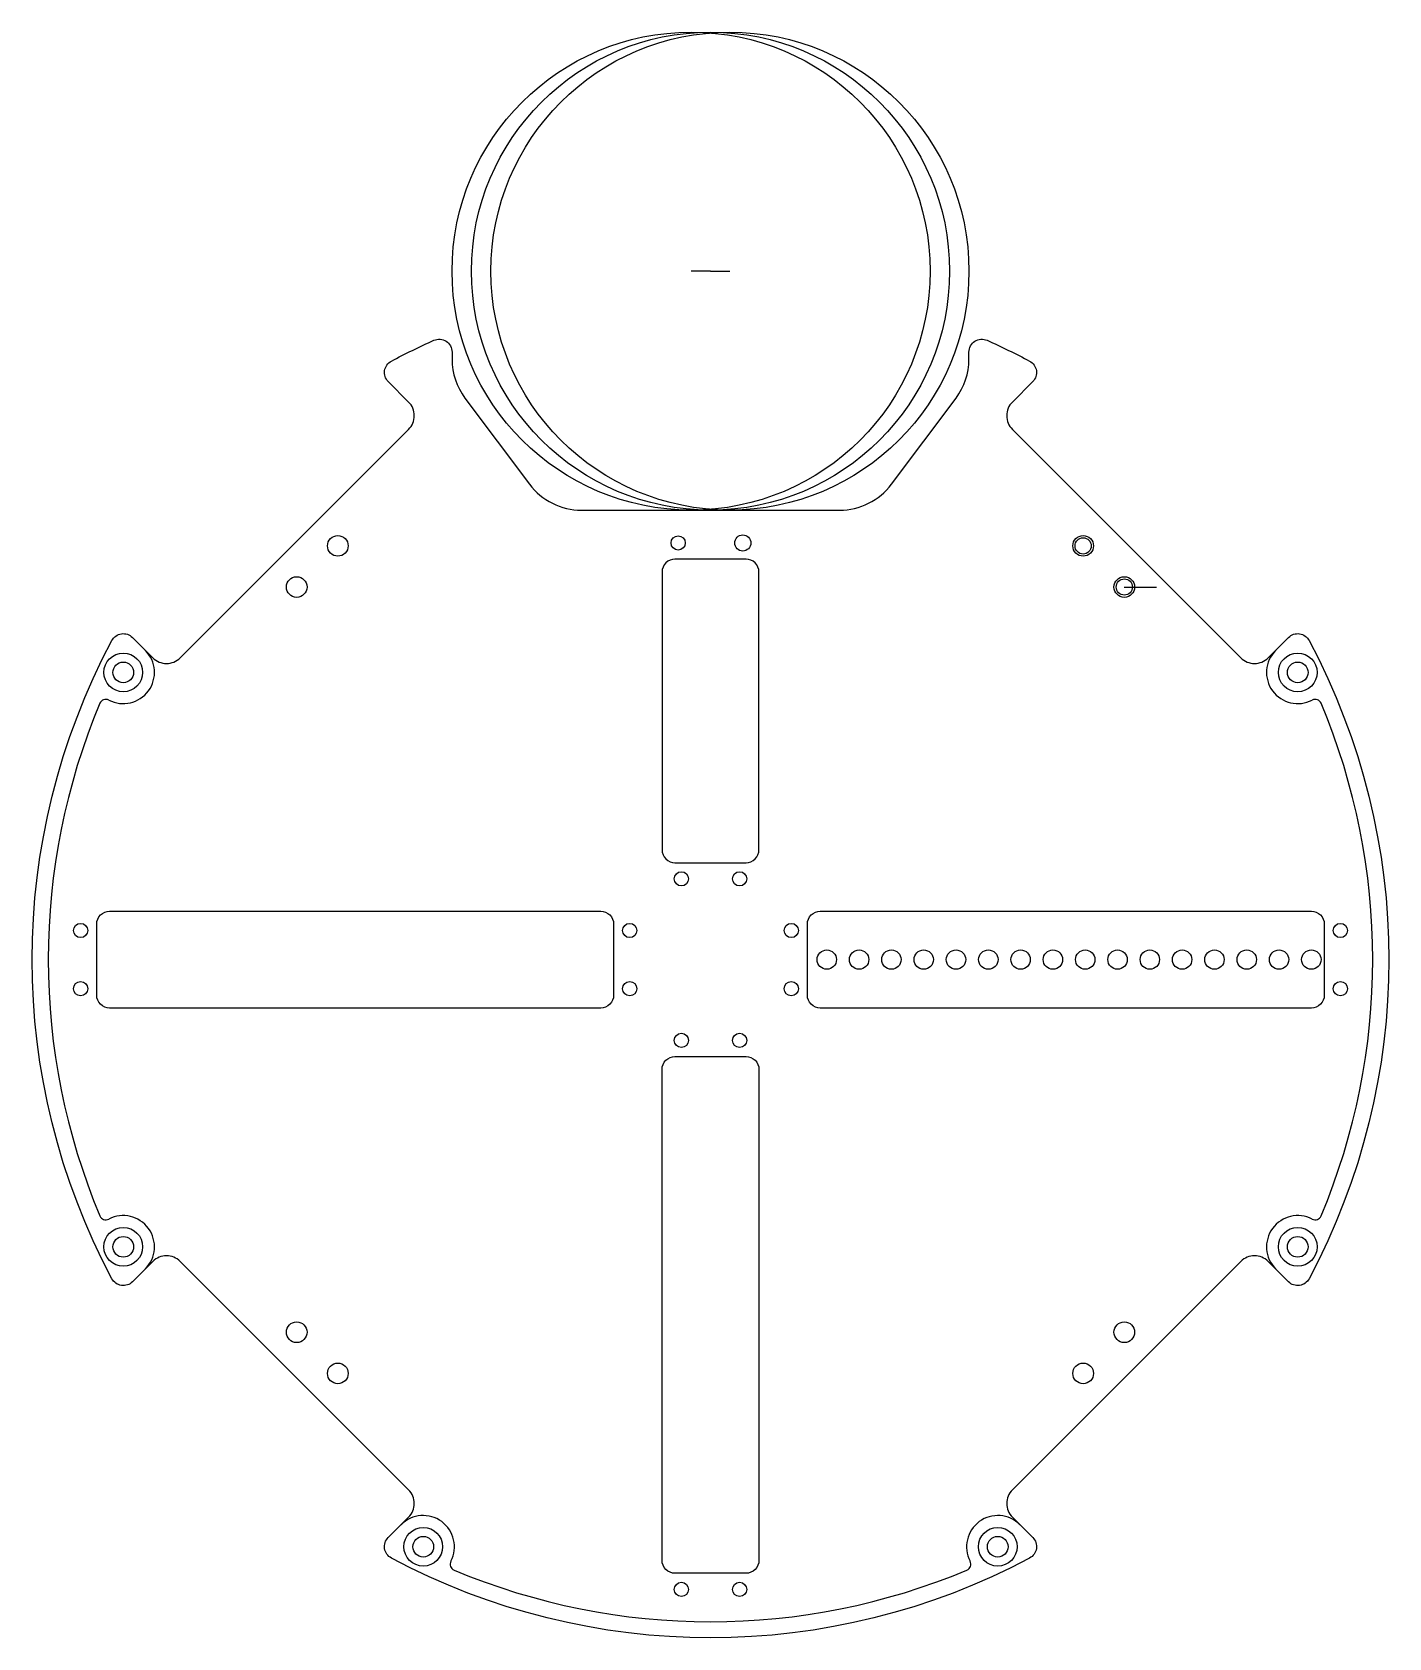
# Model space of a CAD drawing. Header units: millimetres. Extents: x -105 to 105, y -105 to 144.
import ezdxf

# ---------------------------------------------------------------- set-up
doc = ezdxf.new("R2010")
doc.units = ezdxf.units.MM
doc.layers.get('0').update_dxf_attribs({"linetype": 'CONTINUOUS'})

msp = doc.modelspace()

# ---------------------------------------------------------------- linework, layer by layer
for p, q in [((0, 106.58), (-3, 106.58)), ((0, 106.58), (3, 106.58)), ((64.05, 57.68), (69.05, 57.68))]:
    msp.add_line(p, q)
for points in [[(49.88, 89.47), (46.72, 86.32, 0.414214), (46.72, 82.08), (82.08, 46.72, 0.414214), (86.32, 46.72), (89.47, 49.88, -0.503678), (92.65, 49.4, -0.249944), (92.65, -49.4, -0.503678), (89.47, -49.88), (86.32, -46.72, 0.414214), (82.08, -46.72), (46.72, -82.08, 0.414214), (46.72, -86.32), (49.88, -89.47, -0.503678), (49.4, -92.65, -0.249944), (-49.4, -92.65, -0.503678), (-49.88, -89.47), (-46.72, -86.32, 0.414214), (-46.72, -82.08), (-82.08, -46.72, 0.414214), (-86.32, -46.72), (-89.47, -49.88, -0.503678), (-92.65, -49.4, -0.249944), (-92.65, 49.4, -0.503678), (-89.47, 49.88), (-86.32, 46.72, 0.414214), (-82.08, 46.72), (-46.72, 82.08, 0.414214), (-46.72, 86.32), (-49.88, 89.47, -0.503678), (-49.4, 92.65, -0.017463), (-42.82, 95.87, -0.543321), (-40, 94.05), (-40, 92.92, 0.162278), (-38, 86.92), (-28, 73.58, 0.236068), (-20, 69.58), (20, 69.58, 0.236068), (28, 73.58), (38, 86.92, 0.162278), (40, 92.92), (40, 94.05, -0.543321), (42.82, 95.87, -0.017463), (49.4, 92.65, -0.503678)], [(-5.5, 15), (5.5, 15, 0.414214), (7.5, 17), (7.5, 60, 0.414214), (5.5, 62), (-5.5, 62, 0.414214), (-7.5, 60), (-7.5, 17, 0.414214)], [(-95, -5.5), (-95, 5.5, -0.414214), (-93, 7.5), (-17, 7.5, -0.414214), (-15, 5.5), (-15, -5.5, -0.414214), (-17, -7.5), (-93, -7.5, -0.414214)], [(95, 5.5), (95, -5.5, -0.414214), (93, -7.5), (17, -7.5, -0.414214), (15, -5.5), (15, 5.5, -0.414214), (17, 7.5), (93, 7.5, -0.414214)], [(5.5, -95), (-5.5, -95, -0.414214), (-7.5, -93), (-7.5, -17, -0.414214), (-5.5, -15), (5.5, -15, -0.414214), (7.5, -17), (7.5, -93, -0.414214)]]:
    msp.add_lwpolyline(points, format="xyb", close=True)
for centre, radius in [((-3, 106.58), 37), ((0, 106.58), 37), ((3, 106.58), 37), ((-57.68, 64.05), 1.6), ((-5, 64.5), 1.1), ((5, 64.5), 1.25), ((57.68, 64.05), 1.6), ((57.68, 64.05), 1.26), ((-64.05, 57.68), 1.6), ((64.05, 57.68), 1.6), ((64.05, 57.68), 1.26), ((-90.89, 44.46), 3), ((-90.89, 44.46), 3), ((90.89, 44.46), 3), ((-90.89, 44.46), 1.6), ((-90.89, 44.46), 1.6), ((90.89, 44.46), 1.6), ((-4.5, 12.5), 1.1), ((4.5, 12.5), 1.1), ((-97.5, 4.5), 1.1), ((-12.5, 4.5), 1.1), ((12.5, 4.5), 1.1), ((97.5, 4.5), 1.1), ((18, 0), 1.5), ((23, 0), 1.5), ((28, 0), 1.5), ((33, 0), 1.5), ((38, 0), 1.5), ((43, 0), 1.5), ((48, 0), 1.5), ((53, 0), 1.5), ((58, 0), 1.5), ((63, 0), 1.5), ((68, 0), 1.5), ((73, 0), 1.5), ((78, 0), 1.5), ((83, 0), 1.5), ((88, 0), 1.5), ((93, 0), 1.5), ((-97.5, -4.5), 1.1), ((-12.5, -4.5), 1.1), ((12.5, -4.5), 1.1), ((97.5, -4.5), 1.1), ((-4.5, -12.5), 1.1), ((4.5, -12.5), 1.1), ((-90.89, -44.46), 3), ((90.89, -44.46), 3), ((-90.89, -44.46), 1.6), ((90.89, -44.46), 1.6), ((-64.05, -57.68), 1.6), ((64.05, -57.68), 1.6), ((-57.68, -64.05), 1.6), ((57.68, -64.05), 1.6), ((-44.46, -90.89), 3), ((-44.46, -90.89), 3), ((-44.46, -90.89), 1.6), ((-44.46, -90.89), 1.6), ((44.46, -90.89), 3), ((44.46, -90.89), 1.6), ((-4.5, -97.5), 1.1), ((4.5, -97.5), 1.1)]:
    msp.add_circle(centre, radius)
for centre, radius, start, end in [((-90.89, 44.46), 4.83, -117.5719, 45), ((90.89, 44.46), 4.83, 135, 297.5719), ((-93.59, 39.29), 1, 62.4281, 157.2234), ((93.59, 39.29), 1, 22.7766, 117.5719), ((0, 0), 102.5, 157.2234, 202.7766), ((0, 0), 102.5, -22.7766, 22.7766), ((-93.59, -39.29), 1, 202.7766, 297.5719), ((-90.89, -44.46), 4.83, -45, 117.5719), ((90.89, -44.46), 4.83, 62.4281, 225), ((93.59, -39.29), 1, 242.4281, 337.2234), ((-44.46, -90.89), 4.83, -27.5719, 135), ((44.46, -90.89), 4.83, 45, 207.5719), ((-39.29, -93.59), 1, 152.4281, 247.2234), ((39.29, -93.59), 1, -67.2234, 27.5719), ((0, 0), 102.5, 247.2234, 292.7766)]:
    msp.add_arc(centre, radius, start, end)

doc.saveas('drawing.dxf')
